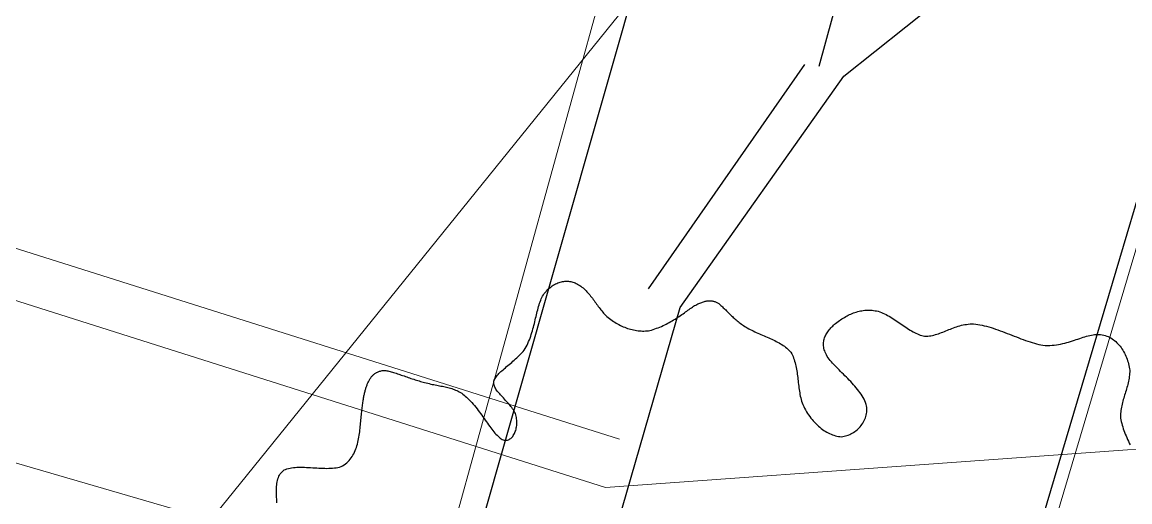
# Model space of a CAD drawing. Header units: metres. Extents: x 3 to 509016, y 4 to 6969473.
# Drawn here: x 507937.586 to 507941.521, y 6967151.482 to 6967153.186 of the extents above; entities that cross this region are included whole.
import ezdxf

# ---------------------------------------------------------------- set-up
doc = ezdxf.new("R2010")
doc.units = ezdxf.units.M
for name, color, linetype, lineweight in [('A-FLOR', 252, 'Continuous', 5), ('C_UG_LINES', 252, 'EXISTING_COMMUNICATIONS', 0), ('D_UG_PIPES', 252, 'EXIST_SWD', 0), ('E_UG_LINES', 252, 'EXISTING_ELECTRICITY_UG', 0), ('STR_SURFACES', 252, 'Continuous', 0), ('W_AG_PIPES_N', 252, 'EXISTING_WATER', 0)]:
    doc.layers.add(name, color=color, linetype=linetype, lineweight=lineweight)
for name, color, linetype in [('mga2020ROAD_KERB_BACK', 252, 'Continuous'), ('mga2020ROAD_KERB_INVERT', 252, 'Continuous'), ('mga2020ROAD_KERB_LIP', 252, 'Continuous'), ('mga2020ROAD_KERB_TOP', 252, 'Continuous'), ('mga2020STR_SURFACES', 252, 'Continuous'), ('mga2020VEG_TREE', 252, 'Continuous'), ('XREF', 7, 'Continuous')]:
    doc.layers.add(name, color=color, linetype=linetype)
doc.styles.get("Standard").update_dxf_attribs({"font": 'ARIALN.TTF'})
doc.linetypes.add('EXIST_SWD', pattern='A,5,-2.5,5,-2,["SWD",Standard,S=2.5,R=0,X=0,Y=-1.25],-8,5,-2.5,5,-2.5', length=37.5)
doc.linetypes.add('EXISTING_COMMUNICATIONS', pattern='A,2,-2,2,-2,2,-2,["COMS",Standard,S=2.5,R=0,X=0,Y=-1.25],-9.75,2,-2,2,-2', length=29.75)
doc.linetypes.add('EXISTING_ELECTRICITY_UG', pattern='A,2,-2,2,-2,2,-2,["E-UG",Standard,S=2.5,R=0,X=0,Y=-1.25],-9.15,2,-2,2,-2', length=29.15)
doc.linetypes.add('EXISTING_WATER', pattern='A,2,-2,2,-2,2,-2,["W",Standard,S=2.5,R=0,X=0,Y=-1.25],-4.4,2,-2,2,-2', length=24.4)

# ---------------------------------------------------------------- blocks, each defined once
blk = doc.blocks.new('25027_BNP_Skygate Play-Sheet - 000101 - SITE PLAN')
at = {"layer": 'A-FLOR'}
blk.add_line((-2408371.8, 3919762.6), (-2411849.9, 3923552.4), dxfattribs=at)
blk = doc.blocks.new('XE_ARCH')
at = {"xscale": 0.001, "yscale": 0.001, "zscale": 0.001, "rotation": 121.996}
blk.add_blockref('25027_BNP_Skygate Play-Sheet - 000101 - SITE PLAN', (509988.1258, 6971273.7702), dxfattribs=at)
blk = doc.blocks.new('BAC V TREE')
for p, q in [((-4.4338, 15.937), (-4.4095, 15.9557)), ((-4.4095, 15.9557), (-4.3848, 15.9731)), ((-4.3848, 15.9731), (-4.3596, 15.9893)), ((-4.3596, 15.9893), (-4.3339, 16.0042)), ((-4.3339, 16.0042), (-4.308, 16.0178)), ((-4.308, 16.0178), (-4.2817, 16.0301)), ((-4.2817, 16.0301), (-4.2552, 16.041)), ((-4.2552, 16.041), (-4.2284, 16.0507)), ((-4.2284, 16.0507), (-4.2015, 16.059)), ((-4.2015, 16.059), (-4.1745, 16.066)), ((-4.1745, 16.066), (-4.1474, 16.0716)), ((-4.1474, 16.0716), (-4.1203, 16.0759)), ((-4.1203, 16.0759), (-4.0933, 16.0788)), ((-4.0933, 16.0788), (-4.0663, 16.0803)), ((-4.0663, 16.0803), (-4.0394, 16.0805)), ((-4.0394, 16.0805), (-4.0128, 16.0793)), ((-4.0128, 16.0793), (-3.9864, 16.0768)), ((-3.9864, 16.0768), (-3.9602, 16.0728)), ((-3.9602, 16.0728), (-3.9344, 16.0674)), ((-3.9344, 16.0674), (-3.9089, 16.0606)), ((-3.9089, 16.0606), (-3.8839, 16.0524)), ((-3.8839, 16.0524), (-3.8594, 16.0428)), ((-3.8594, 16.0428), (-3.8353, 16.0317)), ((-3.8353, 16.0317), (-3.8072, 16.0167)), ((-3.8072, 16.0167), (-3.7799, 16.0006)), ((-3.7799, 16.0006), (-3.7535, 15.9835)), ((-3.7535, 15.9835), (-3.7279, 15.9653)), ((-3.7279, 15.9653), (-3.7031, 15.9463)), ((-4.6333, 15.6785), (-4.6191, 15.7107)), ((-4.6191, 15.7107), (-4.604, 15.742)), ((-4.604, 15.742), (-4.5855, 15.7706)), ((-4.5855, 15.7706), (-4.5661, 15.7981)), ((-4.5661, 15.7981), (-4.5459, 15.8244)), ((-4.5459, 15.8244), (-4.5249, 15.8494)), ((-4.5249, 15.8494), (-4.5031, 15.8731)), ((-4.5031, 15.8731), (-4.4806, 15.8957)), ((-4.4806, 15.8957), (-4.4575, 15.9169)), ((-4.4575, 15.9169), (-4.4338, 15.937)), ((-3.7031, 15.9463), (-3.679, 15.9263)), ((-3.679, 15.9263), (-3.6555, 15.9055)), ((-3.6555, 15.9055), (-3.6327, 15.8839)), ((-3.6327, 15.8839), (-3.6105, 15.8616)), ((-3.6105, 15.8616), (-3.5887, 15.8386)), ((-3.5887, 15.8386), (-3.5675, 15.8151)), ((-3.5675, 15.8151), (-3.5466, 15.7909)), ((-3.5466, 15.7909), (-3.5261, 15.7663)), ((-3.5261, 15.7663), (-3.506, 15.7412)), ((-3.506, 15.7412), (-3.4861, 15.7158)), ((-3.4861, 15.7158), (-3.4665, 15.69)), ((-4.7143, 15.4305), (-4.7041, 15.468)), ((-4.7041, 15.468), (-4.6937, 15.5049)), ((-4.6937, 15.5049), (-4.6827, 15.5412)), ((-4.6827, 15.5412), (-4.6713, 15.5767)), ((-4.6713, 15.5767), (-4.6593, 15.6114)), ((-4.6593, 15.6114), (-4.6467, 15.6454)), ((-4.6467, 15.6454), (-4.6333, 15.6785)), ((-3.4665, 15.69), (-3.447, 15.664)), ((-3.447, 15.664), (-3.4276, 15.6377)), ((-3.4276, 15.6377), (-3.4083, 15.6113)), ((-3.4083, 15.6113), (-3.389, 15.5847)), ((-3.389, 15.5847), (-3.3697, 15.5581)), ((-3.3697, 15.5581), (-3.3504, 15.5316)), ((-3.3504, 15.5316), (-3.3309, 15.505)), ((-3.3309, 15.505), (-3.3112, 15.4786)), ((-3.3112, 15.4786), (-3.2913, 15.4524)), ((-3.2913, 15.4524), (-3.2711, 15.4264)), ((-1.2541, 15.4359), (-1.2283, 15.4547)), ((-1.2283, 15.4547), (-1.203, 15.4731)), ((-1.203, 15.4731), (-1.1783, 15.491)), ((-1.1783, 15.491), (-1.1542, 15.5084)), ((-1.1542, 15.5084), (-1.1292, 15.5228)), ((-1.1292, 15.5228), (-1.1046, 15.5362)), ((-1.1046, 15.5362), (-1.0806, 15.5487)), ((-1.0806, 15.5487), (-1.0571, 15.5604)), ((-1.0571, 15.5604), (-1.0341, 15.5711)), ((-1.0341, 15.5711), (-1.0117, 15.581)), ((-1.0117, 15.581), (-0.9897, 15.59)), ((-0.9897, 15.59), (-0.9681, 15.5981)), ((-0.9681, 15.5981), (-0.9471, 15.6054)), ((-0.9471, 15.6054), (-0.9265, 15.6118)), ((-0.9265, 15.6118), (-0.9063, 15.6175)), ((-0.9063, 15.6175), (-0.8866, 15.6223)), ((-0.8866, 15.6223), (-0.8673, 15.6262)), ((-0.8673, 15.6262), (-0.8484, 15.6294)), ((-0.8484, 15.6294), (-0.8299, 15.6318)), ((-0.8299, 15.6318), (-0.8118, 15.6334)), ((-0.8118, 15.6334), (-0.7941, 15.6343)), ((-0.7941, 15.6343), (-0.7767, 15.6343)), ((-0.7767, 15.6343), (-0.7597, 15.6337)), ((-0.7597, 15.6337), (-0.7431, 15.6322)), ((-0.7431, 15.6322), (-0.7267, 15.6301)), ((-0.7267, 15.6301), (-0.7108, 15.6272)), ((-0.7108, 15.6272), (-0.6951, 15.6236)), ((-0.6951, 15.6236), (-0.6797, 15.6193)), ((-0.6797, 15.6193), (-0.6646, 15.6143)), ((-0.6646, 15.6143), (-0.6498, 15.6086)), ((-0.6498, 15.6086), (-0.6353, 15.6022)), ((-0.6353, 15.6022), (-0.621, 15.5952)), ((-0.621, 15.5952), (-0.607, 15.5875)), ((-0.607, 15.5875), (-0.5932, 15.5792)), ((-0.5932, 15.5792), (-0.5797, 15.5702)), ((-0.5797, 15.5702), (-0.5619, 15.5558)), ((-0.5619, 15.5558), (-0.5442, 15.5408)), ((-0.5442, 15.5408), (-0.5265, 15.5254)), ((-0.5265, 15.5254), (-0.5088, 15.5095)), ((-0.5088, 15.5095), (-0.4911, 15.4931)), ((-0.4911, 15.4931), (-0.4733, 15.4763)), ((-0.4733, 15.4763), (-0.4555, 15.4592)), ((-0.4555, 15.4592), (-0.4375, 15.4417)), ((-0.4375, 15.4417), (-0.4193, 15.4239)), ((-4.7815, 15.1543), (-4.7718, 15.1949)), ((-4.7718, 15.1949), (-4.7622, 15.2352)), ((-4.7622, 15.2352), (-4.7527, 15.2751)), ((-4.7527, 15.2751), (-4.7433, 15.3147)), ((-4.7433, 15.3147), (-4.7337, 15.3538)), ((-4.7337, 15.3538), (-4.7241, 15.3924)), ((-4.7241, 15.3924), (-4.7143, 15.4305)), ((-3.2711, 15.4264), (-3.2506, 15.4007)), ((-3.2506, 15.4007), (-3.2298, 15.3753)), ((-3.2298, 15.3753), (-3.2085, 15.3503)), ((-3.2085, 15.3503), (-3.1867, 15.3258)), ((-3.1867, 15.3258), (-3.1645, 15.3018)), ((-3.1645, 15.3018), (-3.1356, 15.2768)), ((-3.1356, 15.2768), (-3.1063, 15.2526)), ((-3.1063, 15.2526), (-3.0766, 15.2292)), ((-3.0766, 15.2292), (-3.0464, 15.2066)), ((-3.0464, 15.2066), (-3.0158, 15.1848)), ((-1.6413, 15.1763), (-1.6083, 15.196)), ((-1.6083, 15.196), (-1.5759, 15.2159)), ((-1.5759, 15.2159), (-1.544, 15.2359)), ((-1.544, 15.2359), (-1.5125, 15.2561)), ((-1.5125, 15.2561), (-1.4816, 15.2764)), ((-1.4816, 15.2764), (-1.4513, 15.2968)), ((-1.4513, 15.2968), (-1.4214, 15.3171)), ((-1.4214, 15.3171), (-1.3922, 15.3373)), ((-1.3922, 15.3373), (-1.3634, 15.3575)), ((-1.3634, 15.3575), (-1.3352, 15.3775)), ((-1.3352, 15.3775), (-1.3076, 15.3972)), ((-1.3076, 15.3972), (-1.2806, 15.4167)), ((-1.2806, 15.4167), (-1.2541, 15.4359)), ((-0.4193, 15.4239), (-0.401, 15.4058)), ((-0.401, 15.4058), (-0.3825, 15.3874)), ((-0.3825, 15.3874), (-0.3637, 15.3688)), ((-0.3637, 15.3688), (-0.3447, 15.35)), ((-0.3447, 15.35), (-0.3254, 15.3311)), ((-0.3254, 15.3311), (-0.3058, 15.312)), ((-0.3058, 15.312), (-0.2858, 15.2928)), ((-0.2858, 15.2928), (-0.2654, 15.2735)), ((-0.2654, 15.2735), (-0.2447, 15.2542)), ((-0.2447, 15.2542), (-0.2235, 15.2348)), ((-0.2235, 15.2348), (-0.2019, 15.2155)), ((-0.2019, 15.2155), (-0.1797, 15.1963)), ((-0.1797, 15.1963), (-0.1571, 15.1771)), ((2.178, 15.1799), (2.207, 15.1996)), ((2.207, 15.1996), (2.236, 15.2186)), ((2.236, 15.2186), (2.2652, 15.237)), ((2.2652, 15.237), (2.2945, 15.2547)), ((2.2945, 15.2547), (2.3239, 15.2716)), ((2.3239, 15.2716), (2.3535, 15.2878)), ((2.3535, 15.2878), (2.3833, 15.3031)), ((2.3833, 15.3031), (2.4133, 15.3177)), ((2.4133, 15.3177), (2.4434, 15.3314)), ((2.4434, 15.3314), (2.4738, 15.3443)), ((2.4738, 15.3443), (2.5043, 15.3562)), ((2.5043, 15.3562), (2.5351, 15.3672)), ((2.5351, 15.3672), (2.5661, 15.3773)), ((2.5661, 15.3773), (2.5974, 15.3863)), ((2.5974, 15.3863), (2.6289, 15.3944)), ((2.6289, 15.3944), (2.6606, 15.4014)), ((2.6606, 15.4014), (2.6927, 15.4073)), ((2.6927, 15.4073), (2.725, 15.4121)), ((2.725, 15.4121), (2.7576, 15.4158)), ((2.7576, 15.4158), (2.7906, 15.4184)), ((2.7906, 15.4184), (2.8238, 15.4197)), ((2.8238, 15.4197), (2.8574, 15.4198)), ((2.8574, 15.4198), (2.8913, 15.4187)), ((2.8913, 15.4187), (2.9256, 15.4163)), ((2.9256, 15.4163), (2.9602, 15.4126)), ((2.9602, 15.4126), (2.9952, 15.4076)), ((2.9952, 15.4076), (3.0306, 15.4012)), ((3.0306, 15.4012), (3.0664, 15.3934)), ((3.0664, 15.3934), (3.1027, 15.3817)), ((3.1027, 15.3817), (3.1389, 15.3684)), ((3.1389, 15.3684), (3.1748, 15.3535)), ((3.1748, 15.3535), (3.2106, 15.3371)), ((3.2106, 15.3371), (3.2462, 15.3195)), ((3.2462, 15.3195), (3.2816, 15.3007)), ((3.2816, 15.3007), (3.3168, 15.2809)), ((3.3168, 15.2809), (3.3519, 15.2602)), ((3.3519, 15.2602), (3.3868, 15.2386)), ((3.3868, 15.2386), (3.4215, 15.2165)), ((3.4215, 15.2165), (3.4561, 15.1937)), ((3.4561, 15.1937), (3.4906, 15.1706)), ((-4.8479, 14.9069), (-4.8355, 14.9484)), ((-4.8355, 14.9484), (-4.8238, 14.9898)), ((-4.8238, 14.9898), (-4.8126, 15.0311)), ((-4.8126, 15.0311), (-4.8018, 15.0724)), ((-4.8018, 15.0724), (-4.7915, 15.1134)), ((-4.7915, 15.1134), (-4.7815, 15.1543)), ((-3.0158, 15.1848), (-2.9849, 15.1639)), ((-2.9849, 15.1639), (-2.9536, 15.1438)), ((-2.9536, 15.1438), (-2.9219, 15.1245)), ((-2.9219, 15.1245), (-2.89, 15.1062)), ((-2.89, 15.1062), (-2.8578, 15.0887)), ((-2.8578, 15.0887), (-2.8252, 15.0721)), ((-2.8252, 15.0721), (-2.7925, 15.0565)), ((-2.7925, 15.0565), (-2.7595, 15.0418)), ((-2.7595, 15.0418), (-2.7263, 15.028)), ((-2.7263, 15.028), (-2.6929, 15.0153)), ((-2.6929, 15.0153), (-2.6594, 15.0035)), ((-2.6594, 15.0035), (-2.6257, 14.9927)), ((-2.6257, 14.9927), (-2.5919, 14.9829)), ((-2.5919, 14.9829), (-2.558, 14.9741)), ((-2.558, 14.9741), (-2.5241, 14.9664)), ((-2.5241, 14.9664), (-2.4901, 14.9598)), ((-2.4901, 14.9598), (-2.456, 14.9542)), ((-2.456, 14.9542), (-2.422, 14.9497)), ((-2.422, 14.9497), (-2.3879, 14.9463)), ((-2.3879, 14.9463), (-2.3539, 14.9441)), ((-2.3539, 14.9441), (-2.3199, 14.9429)), ((-2.3199, 14.9429), (-2.2861, 14.943)), ((-2.2861, 14.943), (-2.2523, 14.9441)), ((-2.2523, 14.9441), (-2.2186, 14.9465)), ((-2.2186, 14.9465), (-2.1851, 14.9501)), ((-2.1851, 14.9501), (-2.1517, 14.9548)), ((-2.1517, 14.9548), (-2.1124, 14.9658)), ((-2.1124, 14.9658), (-2.0736, 14.9777)), ((-2.0736, 14.9777), (-2.0351, 14.9906)), ((-2.0351, 14.9906), (-1.997, 15.0042)), ((-1.997, 15.0042), (-1.9594, 15.0187)), ((-1.9594, 15.0187), (-1.9223, 15.0339)), ((-1.9223, 15.0339), (-1.8855, 15.0498)), ((-1.8855, 15.0498), (-1.8492, 15.0664)), ((-1.8492, 15.0664), (-1.8134, 15.0835)), ((-1.8134, 15.0835), (-1.778, 15.1012)), ((-1.778, 15.1012), (-1.7431, 15.1194)), ((-1.7431, 15.1194), (-1.7087, 15.138)), ((-1.7087, 15.138), (-1.6748, 15.157)), ((-1.6748, 15.157), (-1.6413, 15.1763)), ((-0.1571, 15.1771), (-0.1339, 15.158)), ((-0.1339, 15.158), (-0.1101, 15.139)), ((-0.1101, 15.139), (-0.0858, 15.1203)), ((-0.0858, 15.1203), (-0.0608, 15.1017)), ((-0.0608, 15.1017), (-0.0351, 15.0833)), ((-0.0351, 15.0833), (-0.0088, 15.0652)), ((-0.0088, 15.0652), (0.0182, 15.0475)), ((0.0182, 15.0475), (0.046, 15.03)), ((0.046, 15.03), (0.0746, 15.0129)), ((0.0746, 15.0129), (0.1074, 14.995)), ((0.1074, 14.995), (0.1408, 14.9776)), ((0.1408, 14.9776), (0.1748, 14.9606)), ((0.1748, 14.9606), (0.2092, 14.944)), ((0.2092, 14.944), (0.244, 14.9277)), ((1.9143, 14.9265), (1.9307, 14.9488)), ((1.9307, 14.9488), (1.9481, 14.9708)), ((1.9481, 14.9708), (1.9664, 14.9926)), ((1.9664, 14.9926), (1.9855, 15.014)), ((1.9855, 15.014), (2.0055, 15.0352)), ((2.0055, 15.0352), (2.0261, 15.0561)), ((2.0261, 15.0561), (2.0475, 15.0767)), ((2.0475, 15.0767), (2.0694, 15.0971)), ((2.0694, 15.0971), (2.0918, 15.1173)), ((2.0918, 15.1173), (2.1205, 15.1387)), ((2.1205, 15.1387), (2.1492, 15.1596)), ((2.1492, 15.1596), (2.178, 15.1799)), ((3.4906, 15.1706), (3.5249, 15.1472)), ((3.5249, 15.1472), (3.5591, 15.1237)), ((3.5591, 15.1237), (3.5932, 15.1001)), ((3.5932, 15.1001), (3.6272, 15.0766)), ((3.6272, 15.0766), (3.6611, 15.0534)), ((3.6611, 15.0534), (3.6948, 15.0305)), ((3.6948, 15.0305), (3.7285, 15.0082)), ((3.7285, 15.0082), (3.7621, 14.9864)), ((3.7621, 14.9864), (3.7956, 14.9654)), ((3.7956, 14.9654), (3.8291, 14.9452)), ((3.8291, 14.9452), (3.8624, 14.9261)), ((4.5783, 14.9329), (4.6125, 14.9467)), ((4.6125, 14.9467), (4.6469, 14.9606)), ((4.6469, 14.9606), (4.6815, 14.9746)), ((4.6815, 14.9746), (4.7163, 14.9885)), ((4.7163, 14.9885), (4.7513, 15.0022)), ((4.7513, 15.0022), (4.7867, 15.0155)), ((4.7867, 15.0155), (4.8223, 15.0284)), ((4.8223, 15.0284), (4.8583, 15.0407)), ((4.8583, 15.0407), (4.8948, 15.0523)), ((4.8948, 15.0523), (4.9317, 15.063)), ((4.9317, 15.063), (4.969, 15.0728)), ((4.969, 15.0728), (5.0069, 15.0815)), ((5.0069, 15.0815), (5.0453, 15.089)), ((5.0453, 15.089), (5.0843, 15.0952)), ((5.0843, 15.0952), (5.124, 15.1)), ((5.124, 15.1), (5.1643, 15.1031)), ((5.1643, 15.1031), (5.2054, 15.1046)), ((5.2054, 15.1046), (5.2472, 15.1042)), ((5.2472, 15.1042), (5.2946, 15.0997)), ((5.2946, 15.0997), (5.3427, 15.0933)), ((5.3427, 15.0933), (5.3915, 15.085)), ((5.3915, 15.085), (5.4409, 15.075)), ((5.4409, 15.075), (5.4909, 15.0635)), ((5.4909, 15.0635), (5.5414, 15.0506)), ((5.5414, 15.0506), (5.5924, 15.0363)), ((5.5924, 15.0363), (5.6439, 15.0208)), ((5.6439, 15.0208), (5.6957, 15.0042)), ((5.6957, 15.0042), (5.7479, 14.9867)), ((5.7479, 14.9867), (5.8003, 14.9684)), ((5.8003, 14.9684), (5.853, 14.9493)), ((5.853, 14.9493), (5.9058, 14.9297)), ((-4.9395, 14.6602), (-4.9218, 14.7008)), ((-4.9218, 14.7008), (-4.9051, 14.7417)), ((-4.9051, 14.7417), (-4.8895, 14.7828)), ((-4.8895, 14.7828), (-4.8748, 14.8241)), ((-4.8748, 14.8241), (-4.861, 14.8655)), ((-4.861, 14.8655), (-4.8479, 14.9069)), ((0.244, 14.9277), (0.2791, 14.9117)), ((0.2791, 14.9117), (0.3145, 14.8959)), ((0.3145, 14.8959), (0.3501, 14.8803)), ((0.3501, 14.8803), (0.3858, 14.8648)), ((0.3858, 14.8648), (0.4216, 14.8493)), ((0.4216, 14.8493), (0.4573, 14.8339)), ((0.4573, 14.8339), (0.493, 14.8185)), ((0.493, 14.8185), (0.5286, 14.803)), ((0.5286, 14.803), (0.564, 14.7874)), ((0.564, 14.7874), (0.5991, 14.7717)), ((0.5991, 14.7717), (0.6339, 14.7557)), ((0.6339, 14.7557), (0.6682, 14.7394)), ((0.6682, 14.7394), (0.7021, 14.7229)), ((0.7021, 14.7229), (0.7355, 14.706)), ((0.7355, 14.706), (0.7683, 14.6887)), ((0.7683, 14.6887), (0.8005, 14.6709)), ((1.8154, 14.6565), (1.817, 14.6831)), ((1.817, 14.6831), (1.8203, 14.7093)), ((1.8203, 14.7093), (1.8252, 14.735)), ((1.8252, 14.735), (1.8317, 14.7603)), ((1.8317, 14.7603), (1.8396, 14.7851)), ((1.8396, 14.7851), (1.8489, 14.8096)), ((1.8489, 14.8096), (1.8595, 14.8337)), ((1.8595, 14.8337), (1.8714, 14.8574)), ((1.8714, 14.8574), (1.8846, 14.8808)), ((1.8846, 14.8808), (1.8989, 14.9038)), ((1.8989, 14.9038), (1.9143, 14.9265)), ((3.8624, 14.9261), (3.8957, 14.9081)), ((3.8957, 14.9081), (3.929, 14.8913)), ((3.929, 14.8913), (3.9622, 14.8759)), ((3.9622, 14.8759), (3.9954, 14.862)), ((3.9954, 14.862), (4.0285, 14.8498)), ((4.0285, 14.8498), (4.0616, 14.8393)), ((4.0616, 14.8393), (4.0947, 14.8307)), ((4.0947, 14.8307), (4.1278, 14.8242)), ((4.1278, 14.8242), (4.1638, 14.8247)), ((4.1638, 14.8247), (4.1994, 14.8269)), ((4.1994, 14.8269), (4.2347, 14.8308)), ((4.2347, 14.8308), (4.2697, 14.8363)), ((4.2697, 14.8363), (4.3045, 14.8431)), ((4.3045, 14.8431), (4.339, 14.8512)), ((4.339, 14.8512), (4.3734, 14.8604)), ((4.3734, 14.8604), (4.4077, 14.8707)), ((4.4077, 14.8707), (4.4418, 14.8818)), ((4.4418, 14.8818), (4.4759, 14.8937)), ((4.4759, 14.8937), (4.51, 14.9063)), ((4.51, 14.9063), (4.5441, 14.9194)), ((4.5441, 14.9194), (4.5783, 14.9329)), ((5.9058, 14.9297), (5.9588, 14.9096)), ((5.9588, 14.9096), (6.0119, 14.8892)), ((6.0119, 14.8892), (6.065, 14.8685)), ((6.065, 14.8685), (6.118, 14.8478)), ((6.118, 14.8478), (6.171, 14.827)), ((6.171, 14.827), (6.2239, 14.8065)), ((6.2239, 14.8065), (6.2766, 14.7862)), ((6.2766, 14.7862), (6.3291, 14.7662)), ((6.3291, 14.7662), (6.3813, 14.7468)), ((6.3813, 14.7468), (6.4332, 14.7281)), ((6.4332, 14.7281), (6.4847, 14.7101)), ((6.4847, 14.7101), (6.5358, 14.693)), ((6.5358, 14.693), (6.5864, 14.6768)), ((7.3737, 14.6784), (7.4184, 14.6911)), ((7.4184, 14.6911), (7.4624, 14.7044)), ((7.4624, 14.7044), (7.5057, 14.718)), ((7.5057, 14.718), (7.5483, 14.7318)), ((7.5483, 14.7318), (7.5902, 14.7457)), ((7.5902, 14.7457), (7.6315, 14.7595)), ((7.6315, 14.7595), (7.6722, 14.7731)), ((7.6722, 14.7731), (7.7122, 14.7863)), ((7.7122, 14.7863), (7.7516, 14.799)), ((7.7516, 14.799), (7.7904, 14.811)), ((7.7904, 14.811), (7.8287, 14.8221)), ((7.8287, 14.8221), (7.8663, 14.8323)), ((7.8663, 14.8323), (7.9035, 14.8413)), ((7.9035, 14.8413), (7.9401, 14.8491)), ((7.9401, 14.8491), (7.9761, 14.8554)), ((7.9761, 14.8554), (8.0117, 14.8602)), ((8.0117, 14.8602), (8.0468, 14.8632)), ((8.0468, 14.8632), (8.0814, 14.8644)), ((8.0814, 14.8644), (8.1156, 14.8635)), ((8.1156, 14.8635), (8.1493, 14.8604)), ((8.1493, 14.8604), (8.1851, 14.8555)), ((8.1851, 14.8555), (8.22, 14.8484)), ((8.22, 14.8484), (8.2541, 14.8392)), ((8.2541, 14.8392), (8.2874, 14.828)), ((8.2874, 14.828), (8.3198, 14.8149)), ((8.3198, 14.8149), (8.3513, 14.7999)), ((8.3513, 14.7999), (8.3819, 14.7832)), ((8.3819, 14.7832), (8.4116, 14.7647)), ((8.4116, 14.7647), (8.4404, 14.7446)), ((8.4404, 14.7446), (8.4682, 14.7229)), ((8.4682, 14.7229), (8.4951, 14.6998)), ((8.4951, 14.6998), (8.5211, 14.6753)), ((-5.1049, 14.4171), (-5.0773, 14.4468)), ((-5.0773, 14.4468), (-5.0506, 14.4772)), ((-5.0506, 14.4772), (-5.0247, 14.5083)), ((-5.0247, 14.5083), (-4.9998, 14.5401)), ((-4.9998, 14.5401), (-4.9784, 14.5798)), ((-4.9784, 14.5798), (-4.9583, 14.6198)), ((-4.9583, 14.6198), (-4.9395, 14.6602)), ((0.8005, 14.6709), (0.8319, 14.6526)), ((0.8319, 14.6526), (0.8625, 14.6338)), ((0.8625, 14.6338), (0.8923, 14.6144)), ((0.8923, 14.6144), (0.9211, 14.5943)), ((0.9211, 14.5943), (0.949, 14.5736)), ((0.949, 14.5736), (0.9758, 14.5521)), ((0.9758, 14.5521), (1.0015, 14.5298)), ((1.0015, 14.5298), (1.026, 14.5066)), ((1.026, 14.5066), (1.0492, 14.4826)), ((1.0492, 14.4826), (1.0712, 14.4576)), ((1.0712, 14.4576), (1.0889, 14.4251)), ((1.8154, 14.6295), (1.8154, 14.6565)), ((1.8172, 14.602), (1.8154, 14.6295)), ((1.8209, 14.574), (1.8172, 14.602)), ((1.8265, 14.5455), (1.8209, 14.574)), ((1.834, 14.5165), (1.8265, 14.5455)), ((1.8436, 14.487), (1.834, 14.5165)), ((1.8552, 14.4569), (1.8436, 14.487)), ((1.869, 14.4264), (1.8552, 14.4569)), ((6.5864, 14.6768), (6.6365, 14.6618)), ((6.6365, 14.6618), (6.686, 14.6481)), ((6.686, 14.6481), (6.7349, 14.6357)), ((6.7349, 14.6357), (6.7831, 14.6249)), ((6.7831, 14.6249), (6.8306, 14.6156)), ((6.8306, 14.6156), (6.8841, 14.6127)), ((6.8841, 14.6127), (6.9368, 14.612)), ((6.9368, 14.612), (6.9886, 14.6133)), ((6.9886, 14.6133), (7.0395, 14.6165)), ((7.0395, 14.6165), (7.0897, 14.6214)), ((7.0897, 14.6214), (7.139, 14.6278)), ((7.139, 14.6278), (7.1874, 14.6357)), ((7.1874, 14.6357), (7.2352, 14.6449)), ((7.2352, 14.6449), (7.2821, 14.6551)), ((7.2821, 14.6551), (7.3283, 14.6664)), ((7.3283, 14.6664), (7.3737, 14.6784)), ((8.5211, 14.6753), (8.546, 14.6494)), ((8.546, 14.6494), (8.57, 14.6223)), ((8.57, 14.6223), (8.593, 14.594)), ((8.593, 14.594), (8.615, 14.5646)), ((8.615, 14.5646), (8.6359, 14.5343)), ((8.6359, 14.5343), (8.6558, 14.5029)), ((8.6558, 14.5029), (8.6746, 14.4707)), ((8.6746, 14.4707), (8.6924, 14.4377)), ((8.6924, 14.4377), (8.7091, 14.4041)), ((-5.3976, 14.1528), (-5.3687, 14.177)), ((-5.3687, 14.177), (-5.3394, 14.2017)), ((-5.3394, 14.2017), (-5.3098, 14.2268)), ((-5.3098, 14.2268), (-5.28, 14.2523)), ((-5.28, 14.2523), (-5.2503, 14.2784)), ((-5.2503, 14.2784), (-5.2206, 14.305)), ((-5.2206, 14.305), (-5.1911, 14.3321)), ((-5.1911, 14.3321), (-5.1619, 14.3598)), ((-5.1619, 14.3598), (-5.1331, 14.3881)), ((-5.1331, 14.3881), (-5.1049, 14.4171)), ((1.0889, 14.4251), (1.1051, 14.3919)), ((1.1051, 14.3919), (1.1199, 14.3581)), ((1.1199, 14.3581), (1.1334, 14.3238)), ((1.1334, 14.3238), (1.1457, 14.2889)), ((1.1457, 14.2889), (1.1569, 14.2535)), ((1.1569, 14.2535), (1.167, 14.2176)), ((1.167, 14.2176), (1.1762, 14.1813)), ((1.1762, 14.1813), (1.1845, 14.1446)), ((1.885, 14.3952), (1.869, 14.4264)), ((1.9033, 14.3635), (1.885, 14.3952)), ((1.9239, 14.3312), (1.9033, 14.3635)), ((1.9463, 14.3012), (1.9239, 14.3312)), ((1.9704, 14.2709), (1.9463, 14.3012)), ((1.996, 14.2403), (1.9704, 14.2709)), ((2.0229, 14.2096), (1.996, 14.2403)), ((2.0511, 14.1786), (2.0229, 14.2096)), ((2.0803, 14.1473), (2.0511, 14.1786)), ((8.7091, 14.4041), (8.7247, 14.3697)), ((8.7247, 14.3697), (8.7392, 14.3348)), ((8.7392, 14.3348), (8.7525, 14.2995)), ((8.7525, 14.2995), (8.7648, 14.2637)), ((8.7648, 14.2637), (8.7759, 14.2276)), ((8.7759, 14.2276), (8.7858, 14.1912)), ((8.7858, 14.1912), (8.7945, 14.1547)), ((-8.5005, 13.913), (-8.4891, 13.9255)), ((-8.4891, 13.9255), (-8.4773, 13.9375)), ((-8.4773, 13.9375), (-8.465, 13.9489)), ((-8.465, 13.9489), (-8.4522, 13.9598)), ((-8.4522, 13.9598), (-8.4388, 13.9701)), ((-8.4388, 13.9701), (-8.425, 13.9797)), ((-8.425, 13.9797), (-8.4105, 13.9888)), ((-8.4105, 13.9888), (-8.3955, 13.9972)), ((-8.3955, 13.9972), (-8.3799, 14.005)), ((-8.3799, 14.005), (-8.3637, 14.0121)), ((-8.3637, 14.0121), (-8.3468, 14.0186)), ((-8.3468, 14.0186), (-8.3293, 14.0243)), ((-8.3293, 14.0243), (-8.3111, 14.0293)), ((-8.3111, 14.0293), (-8.2922, 14.0336)), ((-8.2922, 14.0336), (-8.2725, 14.0372)), ((-8.2725, 14.0372), (-8.2522, 14.04)), ((-8.2522, 14.04), (-8.231, 14.042)), ((-8.231, 14.042), (-8.2091, 14.0432)), ((-8.2091, 14.0432), (-8.1867, 14.0395)), ((-8.1867, 14.0395), (-8.1634, 14.0351)), ((-8.1634, 14.0351), (-8.1393, 14.0299)), ((-8.1393, 14.0299), (-8.1144, 14.024)), ((-8.1144, 14.024), (-8.0888, 14.0174)), ((-8.0888, 14.0174), (-8.0625, 14.0103)), ((-8.0625, 14.0103), (-8.0355, 14.0026)), ((-8.0355, 14.0026), (-8.008, 13.9944)), ((-8.008, 13.9944), (-7.9798, 13.9857)), ((-7.9798, 13.9857), (-7.9511, 13.9766)), ((-7.9511, 13.9766), (-7.922, 13.9671)), ((-7.922, 13.9671), (-7.8924, 13.9573)), ((-7.8924, 13.9573), (-7.8623, 13.9472)), ((-7.8623, 13.9472), (-7.832, 13.9369)), ((-7.832, 13.9369), (-7.8012, 13.9264)), ((-7.8012, 13.9264), (-7.7703, 13.9157)), ((-5.6576, 13.9043), (-5.6406, 13.9261)), ((-5.6406, 13.9261), (-5.6218, 13.9479)), ((-5.6218, 13.9479), (-5.6015, 13.9698)), ((-5.6015, 13.9698), (-5.5798, 13.9919)), ((-5.5798, 13.9919), (-5.5568, 14.0142)), ((-5.5568, 14.0142), (-5.5326, 14.0366)), ((-5.5326, 14.0366), (-5.5073, 14.0593)), ((-5.5073, 14.0593), (-5.481, 14.0822)), ((-5.481, 14.0822), (-5.4539, 14.1054)), ((-5.4539, 14.1054), (-5.4261, 14.1289)), ((-5.4261, 14.1289), (-5.3976, 14.1528)), ((1.1845, 14.1446), (1.1921, 14.1076)), ((1.1921, 14.1076), (1.1989, 14.0702)), ((1.1989, 14.0702), (1.2051, 14.0325)), ((1.2051, 14.0325), (1.2109, 13.9945)), ((1.2109, 13.9945), (1.2162, 13.9563)), ((1.2162, 13.9563), (1.2211, 13.9179)), ((2.1105, 14.1158), (2.0803, 14.1473)), ((2.1415, 14.0841), (2.1105, 14.1158)), ((2.1733, 14.052), (2.1415, 14.0841)), ((2.2056, 14.0197), (2.1733, 14.052)), ((2.2384, 13.9871), (2.2056, 14.0197)), ((2.2716, 13.9543), (2.2384, 13.9871)), ((2.3049, 13.9211), (2.2716, 13.9543)), ((8.7945, 14.1547), (8.8021, 14.1181)), ((8.8021, 14.1181), (8.8085, 14.0814)), ((8.8086, 13.9362), (8.8044, 13.9004)), ((8.8085, 14.0814), (8.8136, 14.0448)), ((8.8116, 13.9722), (8.8086, 13.9362)), ((8.8133, 14.0084), (8.8116, 13.9722)), ((8.8136, 14.0448), (8.8133, 14.0084)), ((-8.6345, 13.658), (-8.6286, 13.6754)), ((-8.6286, 13.6754), (-8.6225, 13.6926)), ((-8.6225, 13.6926), (-8.6162, 13.7095)), ((-8.6162, 13.7095), (-8.6089, 13.7274)), ((-8.6089, 13.7274), (-8.6014, 13.745)), ((-8.6014, 13.745), (-8.5937, 13.7623)), ((-8.5937, 13.7623), (-8.5857, 13.7793)), ((-8.5857, 13.7793), (-8.5775, 13.7958)), ((-8.5775, 13.7958), (-8.5691, 13.812)), ((-8.5691, 13.812), (-8.5603, 13.8278)), ((-8.5603, 13.8278), (-8.5512, 13.8431)), ((-8.5512, 13.8431), (-8.5418, 13.858)), ((-8.5418, 13.858), (-8.5321, 13.8725)), ((-8.5321, 13.8725), (-8.5219, 13.8865)), ((-8.5219, 13.8865), (-8.5114, 13.9)), ((-8.5114, 13.9), (-8.5005, 13.913)), ((-7.7703, 13.9157), (-7.739, 13.9049)), ((-7.739, 13.9049), (-7.7076, 13.8941)), ((-7.7076, 13.8941), (-7.676, 13.8832)), ((-7.676, 13.8832), (-7.6442, 13.8724)), ((-7.6442, 13.8724), (-7.6124, 13.8616)), ((-7.6124, 13.8616), (-7.5806, 13.851)), ((-7.5806, 13.851), (-7.5488, 13.8405)), ((-7.5488, 13.8405), (-7.517, 13.8303)), ((-7.517, 13.8303), (-7.4853, 13.8203)), ((-7.4853, 13.8203), (-7.4537, 13.8106)), ((-7.4537, 13.8106), (-7.4223, 13.8013)), ((-7.4223, 13.8013), (-7.391, 13.7923)), ((-7.391, 13.7923), (-7.3601, 13.7838)), ((-7.3601, 13.7838), (-7.3294, 13.7758)), ((-7.3294, 13.7758), (-7.2991, 13.7683)), ((-7.2991, 13.7683), (-7.2634, 13.7582)), ((-7.2634, 13.7582), (-7.2281, 13.7488)), ((-7.2281, 13.7488), (-7.1931, 13.7401)), ((-7.1931, 13.7401), (-7.1585, 13.7321)), ((-7.1585, 13.7321), (-7.1243, 13.7245)), ((-7.1243, 13.7245), (-7.0905, 13.7174)), ((-7.0905, 13.7174), (-7.057, 13.7107)), ((-7.057, 13.7107), (-7.0238, 13.7042)), ((-7.0238, 13.7042), (-6.991, 13.698)), ((-6.991, 13.698), (-6.9585, 13.6918)), ((-6.9585, 13.6918), (-6.9263, 13.6856)), ((-6.9263, 13.6856), (-6.8944, 13.6794)), ((-6.8944, 13.6794), (-6.8629, 13.673)), ((-6.8629, 13.673), (-6.8317, 13.6663)), ((-5.7189, 13.7736), (-5.7142, 13.7956)), ((-5.7183, 13.7508), (-5.7189, 13.7736)), ((-5.7154, 13.728), (-5.7183, 13.7508)), ((-5.7101, 13.7055), (-5.7154, 13.728)), ((-5.7142, 13.7956), (-5.7071, 13.8174)), ((-5.7028, 13.683), (-5.7101, 13.7055)), ((-5.7071, 13.8174), (-5.6978, 13.8392)), ((-5.6934, 13.6606), (-5.7028, 13.683)), ((-5.6978, 13.8392), (-5.6864, 13.8609)), ((-5.6864, 13.8609), (-5.673, 13.8826)), ((-5.673, 13.8826), (-5.6576, 13.9043)), ((1.2211, 13.9179), (1.2259, 13.8793)), ((1.2259, 13.8793), (1.2304, 13.8406)), ((1.2304, 13.8406), (1.2349, 13.8018)), ((1.2349, 13.8018), (1.2394, 13.7629)), ((1.2394, 13.7629), (1.2439, 13.724)), ((1.2439, 13.724), (1.2487, 13.6852)), ((1.2487, 13.6852), (1.2538, 13.6463)), ((2.3383, 13.8876), (2.3049, 13.9211)), ((2.3716, 13.8539), (2.3383, 13.8876)), ((2.4048, 13.8198), (2.3716, 13.8539)), ((2.4376, 13.7854), (2.4048, 13.8198)), ((2.4701, 13.7507), (2.4376, 13.7854)), ((2.5019, 13.7156), (2.4701, 13.7507)), ((2.5331, 13.6802), (2.5019, 13.7156)), ((2.5634, 13.6445), (2.5331, 13.6802)), ((8.7601, 13.6884), (8.7504, 13.6534)), ((8.7693, 13.7234), (8.7601, 13.6884)), ((8.7779, 13.7586), (8.7693, 13.7234)), ((8.7858, 13.7939), (8.7779, 13.7586)), ((8.7929, 13.8292), (8.7858, 13.7939)), ((8.7991, 13.8648), (8.7929, 13.8292)), ((8.8044, 13.9004), (8.7991, 13.8648)), ((-8.6939, 13.4128), (-8.6896, 13.4365)), ((-8.6896, 13.4365), (-8.6852, 13.4595)), ((-8.6852, 13.4595), (-8.6808, 13.4818)), ((-8.6808, 13.4818), (-8.6762, 13.5034)), ((-8.6762, 13.5034), (-8.6715, 13.5245)), ((-8.6715, 13.5245), (-8.6667, 13.545)), ((-8.6667, 13.545), (-8.6617, 13.565)), ((-8.6617, 13.565), (-8.6566, 13.5844)), ((-8.6566, 13.5844), (-8.6513, 13.6034)), ((-8.6513, 13.6034), (-8.6459, 13.622)), ((-8.6459, 13.622), (-8.6403, 13.6402)), ((-8.6403, 13.6402), (-8.6345, 13.658)), ((-6.8317, 13.6663), (-6.8008, 13.6594)), ((-6.8008, 13.6594), (-6.7701, 13.652)), ((-6.7701, 13.652), (-6.7398, 13.6442)), ((-6.7398, 13.6442), (-6.7098, 13.6357)), ((-6.7098, 13.6357), (-6.68, 13.6266)), ((-6.68, 13.6266), (-6.6506, 13.6167)), ((-6.6506, 13.6167), (-6.6214, 13.606)), ((-6.6214, 13.606), (-6.5924, 13.5944)), ((-6.5924, 13.5944), (-6.5638, 13.5818)), ((-6.5638, 13.5818), (-6.5354, 13.568)), ((-6.5354, 13.568), (-6.5072, 13.5531)), ((-6.5072, 13.5531), (-6.4793, 13.537)), ((-6.4793, 13.537), (-6.4516, 13.5194)), ((-6.4516, 13.5194), (-6.4242, 13.5005)), ((-6.4242, 13.5005), (-6.3969, 13.48)), ((-6.3969, 13.48), (-6.3699, 13.4579)), ((-6.3699, 13.4579), (-6.3432, 13.4342)), ((-6.3432, 13.4342), (-6.3112, 13.4046)), ((-5.6822, 13.6383), (-5.6934, 13.6606)), ((-5.6693, 13.616), (-5.6822, 13.6383)), ((-5.6549, 13.5937), (-5.6693, 13.616)), ((-5.639, 13.5714), (-5.6549, 13.5937)), ((-5.6218, 13.549), (-5.639, 13.5714)), ((-5.6035, 13.5266), (-5.6218, 13.549)), ((-5.5842, 13.5041), (-5.6035, 13.5266)), ((-5.5641, 13.4814), (-5.5842, 13.5041)), ((-5.5432, 13.4587), (-5.5641, 13.4814)), ((-5.5217, 13.4357), (-5.5432, 13.4587)), ((-5.4998, 13.4126), (-5.5217, 13.4357)), ((1.2538, 13.6463), (1.2592, 13.6075)), ((1.2592, 13.6075), (1.265, 13.5689)), ((1.265, 13.5689), (1.2714, 13.5304)), ((1.2714, 13.5304), (1.2785, 13.492)), ((1.2785, 13.492), (1.2862, 13.4539)), ((1.2862, 13.4539), (1.2947, 13.416)), ((2.5928, 13.6084), (2.5634, 13.6445)), ((2.6212, 13.5719), (2.5928, 13.6084)), ((2.6483, 13.5351), (2.6212, 13.5719)), ((2.6741, 13.4979), (2.6483, 13.5351)), ((2.6984, 13.4603), (2.6741, 13.4979)), ((2.7212, 13.4224), (2.6984, 13.4603)), ((2.7422, 13.384), (2.7212, 13.4224)), ((8.6874, 13.4446), (8.677, 13.4098)), ((8.698, 13.4793), (8.6874, 13.4446)), ((8.7087, 13.5141), (8.698, 13.4793)), ((8.7194, 13.5489), (8.7087, 13.5141)), ((8.7299, 13.5837), (8.7194, 13.5489)), ((8.7403, 13.6185), (8.7299, 13.5837)), ((8.7504, 13.6534), (8.7403, 13.6185)), ((-8.7325, 13.1309), (-8.7288, 13.1633)), ((-8.7288, 13.1633), (-8.7252, 13.1947)), ((-8.7252, 13.1947), (-8.7215, 13.2251)), ((-8.7215, 13.2251), (-8.7177, 13.2545)), ((-8.7177, 13.2545), (-8.7139, 13.283)), ((-8.7139, 13.283), (-8.71, 13.3106)), ((-8.71, 13.3106), (-8.7061, 13.3374)), ((-8.7061, 13.3374), (-8.7021, 13.3633)), ((-8.7021, 13.3633), (-8.698, 13.3885)), ((-8.698, 13.3885), (-8.6939, 13.4128)), ((-6.3112, 13.4046), (-6.2798, 13.3736)), ((-6.2798, 13.3736), (-6.2489, 13.3414)), ((-6.2489, 13.3414), (-6.2185, 13.3081)), ((-6.2185, 13.3081), (-6.1886, 13.2738)), ((-6.1886, 13.2738), (-6.1592, 13.2387)), ((-6.1592, 13.2387), (-6.1303, 13.2028)), ((-6.1303, 13.2028), (-6.1018, 13.1664)), ((-6.1018, 13.1664), (-6.0738, 13.1295)), ((-5.4776, 13.3893), (-5.4998, 13.4126)), ((-5.4552, 13.3657), (-5.4776, 13.3893)), ((-5.4329, 13.3418), (-5.4552, 13.3657)), ((-5.4106, 13.3177), (-5.4329, 13.3418)), ((-5.3886, 13.2933), (-5.4106, 13.3177)), ((-5.367, 13.2685), (-5.3886, 13.2933)), ((-5.3459, 13.2433), (-5.367, 13.2685)), ((-5.3256, 13.2177), (-5.3459, 13.2433)), ((-5.306, 13.1918), (-5.3256, 13.2177)), ((-5.2874, 13.1654), (-5.306, 13.1918)), ((-5.27, 13.1385), (-5.2874, 13.1654)), ((1.2947, 13.416), (1.3042, 13.3784)), ((1.3042, 13.3784), (1.3146, 13.3411)), ((1.3146, 13.3411), (1.326, 13.3041)), ((1.326, 13.3041), (1.3443, 13.2614)), ((1.3443, 13.2614), (1.3638, 13.2196)), ((1.3638, 13.2196), (1.3843, 13.1786)), ((1.3843, 13.1786), (1.4058, 13.1386)), ((2.7614, 13.3453), (2.7422, 13.384)), ((2.7786, 13.3061), (2.7614, 13.3453)), ((2.7937, 13.2665), (2.7786, 13.3061)), ((2.8, 13.2305), (2.7937, 13.2665)), ((2.804, 13.1948), (2.8, 13.2305)), ((2.8057, 13.1595), (2.804, 13.1948)), ((8.6177, 13.1651), (8.6123, 13.1298)), ((8.624, 13.2003), (8.6177, 13.1651)), ((8.6312, 13.2354), (8.624, 13.2003)), ((8.6392, 13.2704), (8.6312, 13.2354)), ((8.6479, 13.3053), (8.6392, 13.2704)), ((8.6572, 13.3402), (8.6479, 13.3053)), ((8.6669, 13.375), (8.6572, 13.3402)), ((8.677, 13.4098), (8.6669, 13.375)), ((-8.7575, 12.8757), (-8.7541, 12.9132)), ((-8.7541, 12.9132), (-8.7505, 12.9524)), ((-8.7505, 12.9524), (-8.7469, 12.9904)), ((-8.7469, 12.9904), (-8.7433, 13.0272)), ((-8.7433, 13.0272), (-8.7397, 13.0629)), ((-8.7397, 13.0629), (-8.7361, 13.0974)), ((-8.7361, 13.0974), (-8.7325, 13.1309)), ((-6.0738, 13.1295), (-6.0461, 13.0923)), ((-6.0461, 13.0923), (-6.0188, 13.0548)), ((-6.0188, 13.0548), (-5.992, 13.0174)), ((-5.992, 13.0174), (-5.9654, 12.9799)), ((-5.9654, 12.9799), (-5.9392, 12.9427)), ((-5.9392, 12.9427), (-5.9134, 12.9058)), ((-5.2537, 13.1111), (-5.27, 13.1385)), ((-5.2389, 13.0833), (-5.2537, 13.1111)), ((-5.2256, 13.0549), (-5.2389, 13.0833)), ((-5.2139, 13.0259), (-5.2256, 13.0549)), ((-5.2064, 12.9956), (-5.2139, 13.0259)), ((-5.2005, 12.9652), (-5.2064, 12.9956)), ((-5.1961, 12.9346), (-5.2005, 12.9652)), ((-5.1932, 12.904), (-5.1961, 12.9346)), ((1.4058, 13.1386), (1.4283, 13.0996)), ((1.4283, 13.0996), (1.4518, 13.0616)), ((1.4518, 13.0616), (1.4762, 13.0245)), ((1.4762, 13.0245), (1.5015, 12.9886)), ((1.5015, 12.9886), (1.5275, 12.9537)), ((1.5275, 12.9537), (1.5544, 12.92)), ((1.5544, 12.92), (1.582, 12.8874)), ((2.7461, 12.896), (2.76, 12.9266)), ((2.76, 12.9266), (2.7722, 12.958)), ((2.7722, 12.958), (2.7826, 12.99)), ((2.7826, 12.99), (2.7912, 13.0228)), ((2.7912, 13.0228), (2.7978, 13.0562)), ((2.7978, 13.0562), (2.8025, 13.0901)), ((2.8025, 13.0901), (2.8051, 13.1245)), ((2.8051, 13.1245), (2.8057, 13.1595)), ((8.603, 13.023), (8.6025, 12.9871)), ((8.6025, 12.9871), (8.6034, 12.951)), ((8.6048, 13.0587), (8.603, 13.023)), ((8.6034, 12.951), (8.6109, 12.9111)), ((8.608, 13.0943), (8.6048, 13.0587)), ((8.6123, 13.1298), (8.608, 13.0943)), ((8.6109, 12.9111), (8.6198, 12.8711)), ((-8.7827, 12.64), (-8.7776, 12.6801)), ((-8.7776, 12.6801), (-8.7729, 12.72)), ((-8.7729, 12.72), (-8.7687, 12.7596)), ((-8.7687, 12.7596), (-8.7647, 12.7988)), ((-8.7647, 12.7988), (-8.761, 12.8375)), ((-8.761, 12.8375), (-8.7575, 12.8757)), ((-5.9134, 12.9058), (-5.8878, 12.8694)), ((-5.8878, 12.8694), (-5.8625, 12.8336)), ((-5.8625, 12.8336), (-5.8375, 12.7985)), ((-5.8375, 12.7985), (-5.8127, 12.7642)), ((-5.8127, 12.7642), (-5.7882, 12.7309)), ((-5.7882, 12.7309), (-5.7638, 12.6988)), ((-5.7638, 12.6988), (-5.7397, 12.6679)), ((-5.7397, 12.6679), (-5.7157, 12.6383)), ((-5.2274, 12.6468), (-5.2187, 12.6726)), ((-5.2187, 12.6726), (-5.2112, 12.6992)), ((-5.2112, 12.6992), (-5.2048, 12.7268)), ((-5.2048, 12.7268), (-5.1996, 12.7551)), ((-5.1996, 12.7551), (-5.1957, 12.784)), ((-5.1957, 12.784), (-5.193, 12.8135)), ((-5.1918, 12.8736), (-5.1932, 12.904)), ((-5.193, 12.8135), (-5.1917, 12.8434)), ((-5.1917, 12.8434), (-5.1918, 12.8736)), ((1.582, 12.8874), (1.6103, 12.856)), ((1.6103, 12.856), (1.6392, 12.8258)), ((1.6392, 12.8258), (1.6688, 12.7969)), ((1.6688, 12.7969), (1.6989, 12.7692)), ((1.6989, 12.7692), (1.7296, 12.7429)), ((1.7296, 12.7429), (1.7607, 12.7179)), ((1.7607, 12.7179), (1.7922, 12.6943)), ((1.7922, 12.6943), (1.8242, 12.6721)), ((1.8242, 12.6721), (1.8565, 12.6514)), ((2.5298, 12.6445), (2.5567, 12.6644)), ((2.5567, 12.6644), (2.5827, 12.6857)), ((2.5827, 12.6857), (2.6075, 12.7081)), ((2.6075, 12.7081), (2.6313, 12.7318)), ((2.6313, 12.7318), (2.6538, 12.7566)), ((2.6538, 12.7566), (2.6751, 12.7826)), ((2.6751, 12.7826), (2.695, 12.8095)), ((2.695, 12.8095), (2.7135, 12.8374)), ((2.7135, 12.8374), (2.7306, 12.8663)), ((2.7306, 12.8663), (2.7461, 12.896)), ((8.6198, 12.8711), (8.63, 12.8308)), ((8.63, 12.8308), (8.6414, 12.7905)), ((8.6414, 12.7905), (8.6538, 12.75)), ((8.6538, 12.75), (8.6673, 12.7094)), ((8.6673, 12.7094), (8.6816, 12.6687)), ((8.6816, 12.6687), (8.6969, 12.628)), ((-8.8265, 12.4), (-8.8173, 12.4395)), ((-8.8173, 12.4395), (-8.809, 12.4793)), ((-8.809, 12.4793), (-8.8014, 12.5194)), ((-8.8014, 12.5194), (-8.7946, 12.5596)), ((-8.7946, 12.5596), (-8.7884, 12.5998)), ((-8.7884, 12.5998), (-8.7827, 12.64)), ((-5.7157, 12.6383), (-5.6919, 12.6103)), ((-5.6919, 12.6103), (-5.6683, 12.5839)), ((-5.6683, 12.5839), (-5.6448, 12.5593)), ((-5.6448, 12.5593), (-5.6213, 12.5366)), ((-5.6213, 12.5366), (-5.598, 12.5159)), ((-5.598, 12.5159), (-5.5748, 12.4974)), ((-5.5748, 12.4974), (-5.5515, 12.4812)), ((-5.5515, 12.4812), (-5.5284, 12.4674)), ((-5.5284, 12.4674), (-5.5065, 12.4579)), ((-5.5065, 12.4579), (-5.4851, 12.4512)), ((-5.4851, 12.4512), (-5.4641, 12.4473)), ((-5.4641, 12.4473), (-5.4435, 12.446)), ((-5.4435, 12.446), (-5.4234, 12.4473)), ((-5.4234, 12.4473), (-5.4039, 12.451)), ((-5.4039, 12.451), (-5.385, 12.457)), ((-5.385, 12.457), (-5.3667, 12.4653)), ((-5.3667, 12.4653), (-5.3491, 12.4756)), ((-5.3491, 12.4756), (-5.3322, 12.488)), ((-5.3322, 12.488), (-5.316, 12.5023)), ((-5.316, 12.5023), (-5.3007, 12.5184)), ((-5.3007, 12.5184), (-5.2861, 12.5362)), ((-5.2861, 12.5362), (-5.2725, 12.5555)), ((-5.2725, 12.5555), (-5.2597, 12.5764)), ((-5.2597, 12.5764), (-5.2479, 12.5986)), ((-5.2479, 12.5986), (-5.2372, 12.6221)), ((-5.2372, 12.6221), (-5.2274, 12.6468)), ((1.8565, 12.6514), (1.8891, 12.6321)), ((1.8891, 12.6321), (1.922, 12.6144)), ((1.922, 12.6144), (1.9551, 12.5981)), ((1.9551, 12.5981), (1.9884, 12.5835)), ((1.9884, 12.5835), (2.0218, 12.5704)), ((2.0218, 12.5704), (2.0553, 12.559)), ((2.0553, 12.559), (2.0888, 12.5493)), ((2.0888, 12.5493), (2.1224, 12.5412)), ((2.1224, 12.5412), (2.1559, 12.5349)), ((2.1559, 12.5349), (2.1894, 12.5304)), ((2.1894, 12.5304), (2.2227, 12.5276)), ((2.2227, 12.5276), (2.2555, 12.5317)), ((2.2555, 12.5317), (2.288, 12.5377)), ((2.288, 12.5377), (2.3201, 12.5454)), ((2.3201, 12.5454), (2.3519, 12.5549)), ((2.3519, 12.5549), (2.3832, 12.5659)), ((2.3832, 12.5659), (2.4139, 12.5786)), ((2.4139, 12.5786), (2.444, 12.5929)), ((2.444, 12.5929), (2.4734, 12.6086)), ((2.4734, 12.6086), (2.502, 12.6259)), ((2.502, 12.6259), (2.5298, 12.6445)), ((8.6969, 12.628), (8.7129, 12.5872)), ((8.7129, 12.5872), (8.7296, 12.5464)), ((8.7296, 12.5464), (8.7469, 12.5055)), ((8.7469, 12.5055), (8.7646, 12.4647)), ((8.7646, 12.4647), (8.7829, 12.4239)), ((8.7829, 12.4239), (8.8014, 12.3832)), ((-8.9196, 12.1398), (-8.9027, 12.1746)), ((-8.9027, 12.1746), (-8.8872, 12.2104)), ((-8.8872, 12.2104), (-8.8729, 12.2469)), ((-8.8729, 12.2469), (-8.8597, 12.2843)), ((-8.8597, 12.2843), (-8.8476, 12.3223)), ((-8.8476, 12.3223), (-8.8366, 12.3609)), ((-8.8366, 12.3609), (-8.8265, 12.4)), ((8.8014, 12.3832), (8.8203, 12.3425)), ((-9.1396, 11.8834), (-9.1083, 11.9058)), ((-9.1083, 11.9058), (-9.0788, 11.9299)), ((-9.0788, 11.9299), (-9.0512, 11.9557)), ((-9.0512, 11.9557), (-9.0253, 11.983)), ((-9.0253, 11.983), (-9.0011, 12.0118)), ((-9.0011, 12.0118), (-8.9784, 12.042)), ((-8.9784, 12.042), (-8.9574, 12.0734)), ((-8.9574, 12.0734), (-8.9378, 12.1061)), ((-8.9378, 12.1061), (-8.9196, 12.1398)), ((-10.6282, 11.6238), (-10.6135, 11.6522)), ((-10.6135, 11.6522), (-10.5969, 11.6789)), ((-10.5969, 11.6789), (-10.5781, 11.704)), ((-10.5781, 11.704), (-10.5571, 11.7273)), ((-10.5571, 11.7273), (-10.5337, 11.7487)), ((-10.5337, 11.7487), (-10.5078, 11.7683)), ((-10.5078, 11.7683), (-10.4777, 11.7821)), ((-10.4777, 11.7821), (-10.4455, 11.7939)), ((-10.4455, 11.7939), (-10.4115, 11.8037)), ((-10.4115, 11.8037), (-10.3758, 11.8118)), ((-10.3758, 11.8118), (-10.3385, 11.8183)), ((-10.3385, 11.8183), (-10.2996, 11.8232)), ((-10.2996, 11.8232), (-10.2594, 11.8268)), ((-10.2594, 11.8268), (-10.218, 11.8291)), ((-10.218, 11.8291), (-10.1754, 11.8304)), ((-10.1754, 11.8304), (-10.1319, 11.8306)), ((-10.1319, 11.8306), (-10.0875, 11.83)), ((-10.0875, 11.83), (-10.0423, 11.8287)), ((-10.0423, 11.8287), (-9.9966, 11.8268)), ((-9.9966, 11.8268), (-9.9503, 11.8244)), ((-9.9503, 11.8244), (-9.9037, 11.8218)), ((-9.9037, 11.8218), (-9.8568, 11.8189)), ((-9.8568, 11.8189), (-9.8098, 11.816)), ((-9.8098, 11.816), (-9.7627, 11.8132)), ((-9.7627, 11.8132), (-9.7159, 11.8106)), ((-9.7159, 11.8106), (-9.6692, 11.8083)), ((-9.6692, 11.8083), (-9.623, 11.8066)), ((-9.623, 11.8066), (-9.5772, 11.8054)), ((-9.5772, 11.8054), (-9.532, 11.805)), ((-9.532, 11.805), (-9.4876, 11.8054)), ((-9.4876, 11.8054), (-9.4441, 11.8069)), ((-9.4441, 11.8069), (-9.4016, 11.8095)), ((-9.4016, 11.8095), (-9.3601, 11.8133)), ((-9.3601, 11.8133), (-9.32, 11.8186)), ((-9.32, 11.8186), (-9.2811, 11.8254)), ((-9.2811, 11.8254), (-9.2438, 11.8339)), ((-9.2438, 11.8339), (-9.2081, 11.8442)), ((-9.2081, 11.8442), (-9.1729, 11.8628)), ((-9.1729, 11.8628), (-9.1396, 11.8834)), ((-10.6827, 11.3869), (-10.6793, 11.4243)), ((-10.6793, 11.4243), (-10.6746, 11.4607)), ((-10.6746, 11.4607), (-10.6685, 11.4959)), ((-10.6685, 11.4959), (-10.6609, 11.5299)), ((-10.6609, 11.5299), (-10.6517, 11.5626)), ((-10.6517, 11.5626), (-10.6409, 11.594)), ((-10.6409, 11.594), (-10.6282, 11.6238)), ((-10.6866, 11.2689), (-10.6863, 11.3091)), ((-10.6861, 11.228), (-10.6866, 11.2689)), ((-10.6863, 11.3091), (-10.685, 11.3484)), ((-10.6848, 11.1863), (-10.6861, 11.228)), ((-10.685, 11.3484), (-10.6827, 11.3869)), ((-10.683, 11.1441), (-10.6848, 11.1863)), ((-10.6806, 11.1013), (-10.683, 11.1441)), ((-10.6779, 11.0581), (-10.6806, 11.1013)), ((-10.6748, 11.0145), (-10.6779, 11.0581))]:
    blk.add_line(p, q)
blk = doc.blocks.new('XE_SURVEY')
at = {"layer": 'C_UG_LINES', "flags": 128}
blk.add_lwpolyline([(507931.7404, 6967154.2242), (507939.7084, 6967151.7045)], dxfattribs=at)
at = {"layer": 'D_UG_PIPES', "flags": 128}
blk.add_lwpolyline([(507940.473, 6967154.1617), (507935.0213, 6967147.4173)], dxfattribs=at)
at = {"layer": 'E_UG_LINES', "flags": 128}
blk.add_lwpolyline([(507944.7472, 6967151.9001), (507942.1522, 6967151.7126), (507939.6587, 6967151.5325), (507931.6461, 6967154.0737)], dxfattribs=at)
at = {"layer": 'mga2020ROAD_KERB_BACK'}
blk.add_polyline3d([(507931.0909, 6967128.0699, 4.8884), (507933.2588, 6967129.3026, 4.8921), (507934.4035, 6967130.2571, 4.8943), (507935.0796, 6967131.0035, 4.8883), (507936.4494, 6967133.0876, 4.8736), (507937.1701, 6967134.8555, 4.8623), (507937.3307, 6967135.4206, 4.8628), (507937.681, 6967137.8898, 4.8651), (507937.5528, 6967139.975, 4.867), (507937.581, 6967142.8775, 4.8547), (507937.6199, 6967143.2624, 4.853), (507938.1839, 6967146.1497, 4.8191), (507938.2622, 6967146.4197, 4.8159), (507939.9238, 6967152.1717, 4.7336), (507940.5055, 6967152.994, 4.7235), (507940.8359, 6967153.2566, 4.7239), (507941.3074, 6967154.928, 4.7308), (507941.1625, 6967155.3126, 4.7343), (507941.067, 6967156.0371, 4.7721)], dxfattribs=at)
at = {"layer": 'mga2020ROAD_KERB_INVERT'}
blk.add_polyline3d([(507940.3652, 6967153.0358, 4.5436), (507939.81, 6967152.2385, 4.6013)], dxfattribs=at)
at = {"layer": 'mga2020ROAD_KERB_LIP'}
blk.add_polyline3d([(507940.5745, 6967156.1601, 4.6961), (507937.7921, 6967146.409, 4.6931), (507937.1877, 6967143.283, 4.7315), (507937.1723, 6967143.1361, 4.7332), (507937.1157, 6967139.956, 4.7461), (507937.1179, 6967139.9236, 4.7462), (507937.2129, 6967139.1289, 4.7483), (507937.1319, 6967136.6368, 4.7547), (507936.7171, 6967134.8698, 4.7594), (507936.4863, 6967134.2283, 4.7627), (507935.3099, 6967132.0298, 4.7746), (507933.9243, 6967130.3994, 4.7847), (507933.6576, 6967130.1638, 4.7846), (507931.5869, 6967128.775, 4.7834), (507929.719, 6967128.0276, 4.7824), (507929.2517, 6967127.9011, 4.7875), (507926.778, 6967127.589, 4.8136), (507925.3832, 6967127.6669, 4.8282), (507924.2967, 6967127.8421, 4.8418), (507922.0624, 6967128.5932, 4.871), (507921.9388, 6967128.6519, 4.8714), (507920.5154, 6967129.4817, 4.8764), (507919.4512, 6967130.0277, 4.844)], dxfattribs=at)
at = {"layer": 'mga2020ROAD_KERB_TOP'}
blk.add_polyline3d([(507940.4169, 6967153.0299, 4.7257), (507941.0481, 6967155.3338, 4.7387)], dxfattribs=at)
at = {"layer": 'mga2020STR_SURFACES'}
blk.add_polyline3d([(507940.1281, 6967147.7867, 4.7947), (507941.516, 6967147.3615, 4.7638), (507942.8552, 6967151.9965, 4.7551), (507943.9279, 6967155.6575, 4.7285), (507942.553, 6967156.1035, 4.7977), (507941.6606, 6967152.9382, 4.7705), (507940.1281, 6967147.7867, 4.7947)], dxfattribs=at)
at = {"layer": 'STR_SURFACES'}
blk.add_polyline3d([(507940.1632, 6967147.7407, 4.7947), (507941.5517, 6967147.3152, 4.7638), (507942.8916, 6967151.9521, 4.7551), (507943.9648, 6967155.6146, 4.7285), (507942.5894, 6967156.0608, 4.7977), (507941.6965, 6967152.8942, 4.7705), (507940.1632, 6967147.7407, 4.7947)], dxfattribs=at)
at = {"layer": 'W_AG_PIPES_N', "flags": 128}
blk.add_lwpolyline([(507947.923, 6967167.7497), (507947.0944, 6967164.9732), (507945.6645, 6967160.1821), (507944.0915, 6967154.9118), (507943.5747, 6967153.1802), (507942.9957, 6967150.0402), (507921.3914, 6967156.3246), (507918.5214, 6967157.198), (507914.5257, 6967160.1926), (507914.2584, 6967160.6141), (507907.6585, 6967171.2298), (507897.8907, 6967186.9409), (507887.3157, 6967203.9502), (507879.3001, 6967216.6281), (507862.6221, 6967243.3506), (507843.5742, 6967273.8986), (507839.255, 6967280.8829), (507842.1443, 6967293.8616), (507861.1538, 6967305.6471), (507861.476, 6967305.834)], dxfattribs=at)
at = {"layer": 'mga2020VEG_TREE', "xscale": 0.1554417355589352, "yscale": 0.1554417355589352, "zscale": 0.1554417355589352, "rotation": 0.001583333339407246}
blk.add_blockref('BAC V TREE', (507940.1506, 6967149.766, 4.8605), dxfattribs=at)

msp = doc.modelspace()

# ---------------------------------------------------------------- block references
for name in ['XE_ARCH', 'XE_SURVEY']:
    msp.add_blockref(name, (0, 0))
at = {"layer": 'XREF'}
for name in ['XE_ARCH', 'XE_SURVEY']:
    msp.add_blockref(name, (0, 0), dxfattribs=at)

doc.saveas('drawing.dxf')
